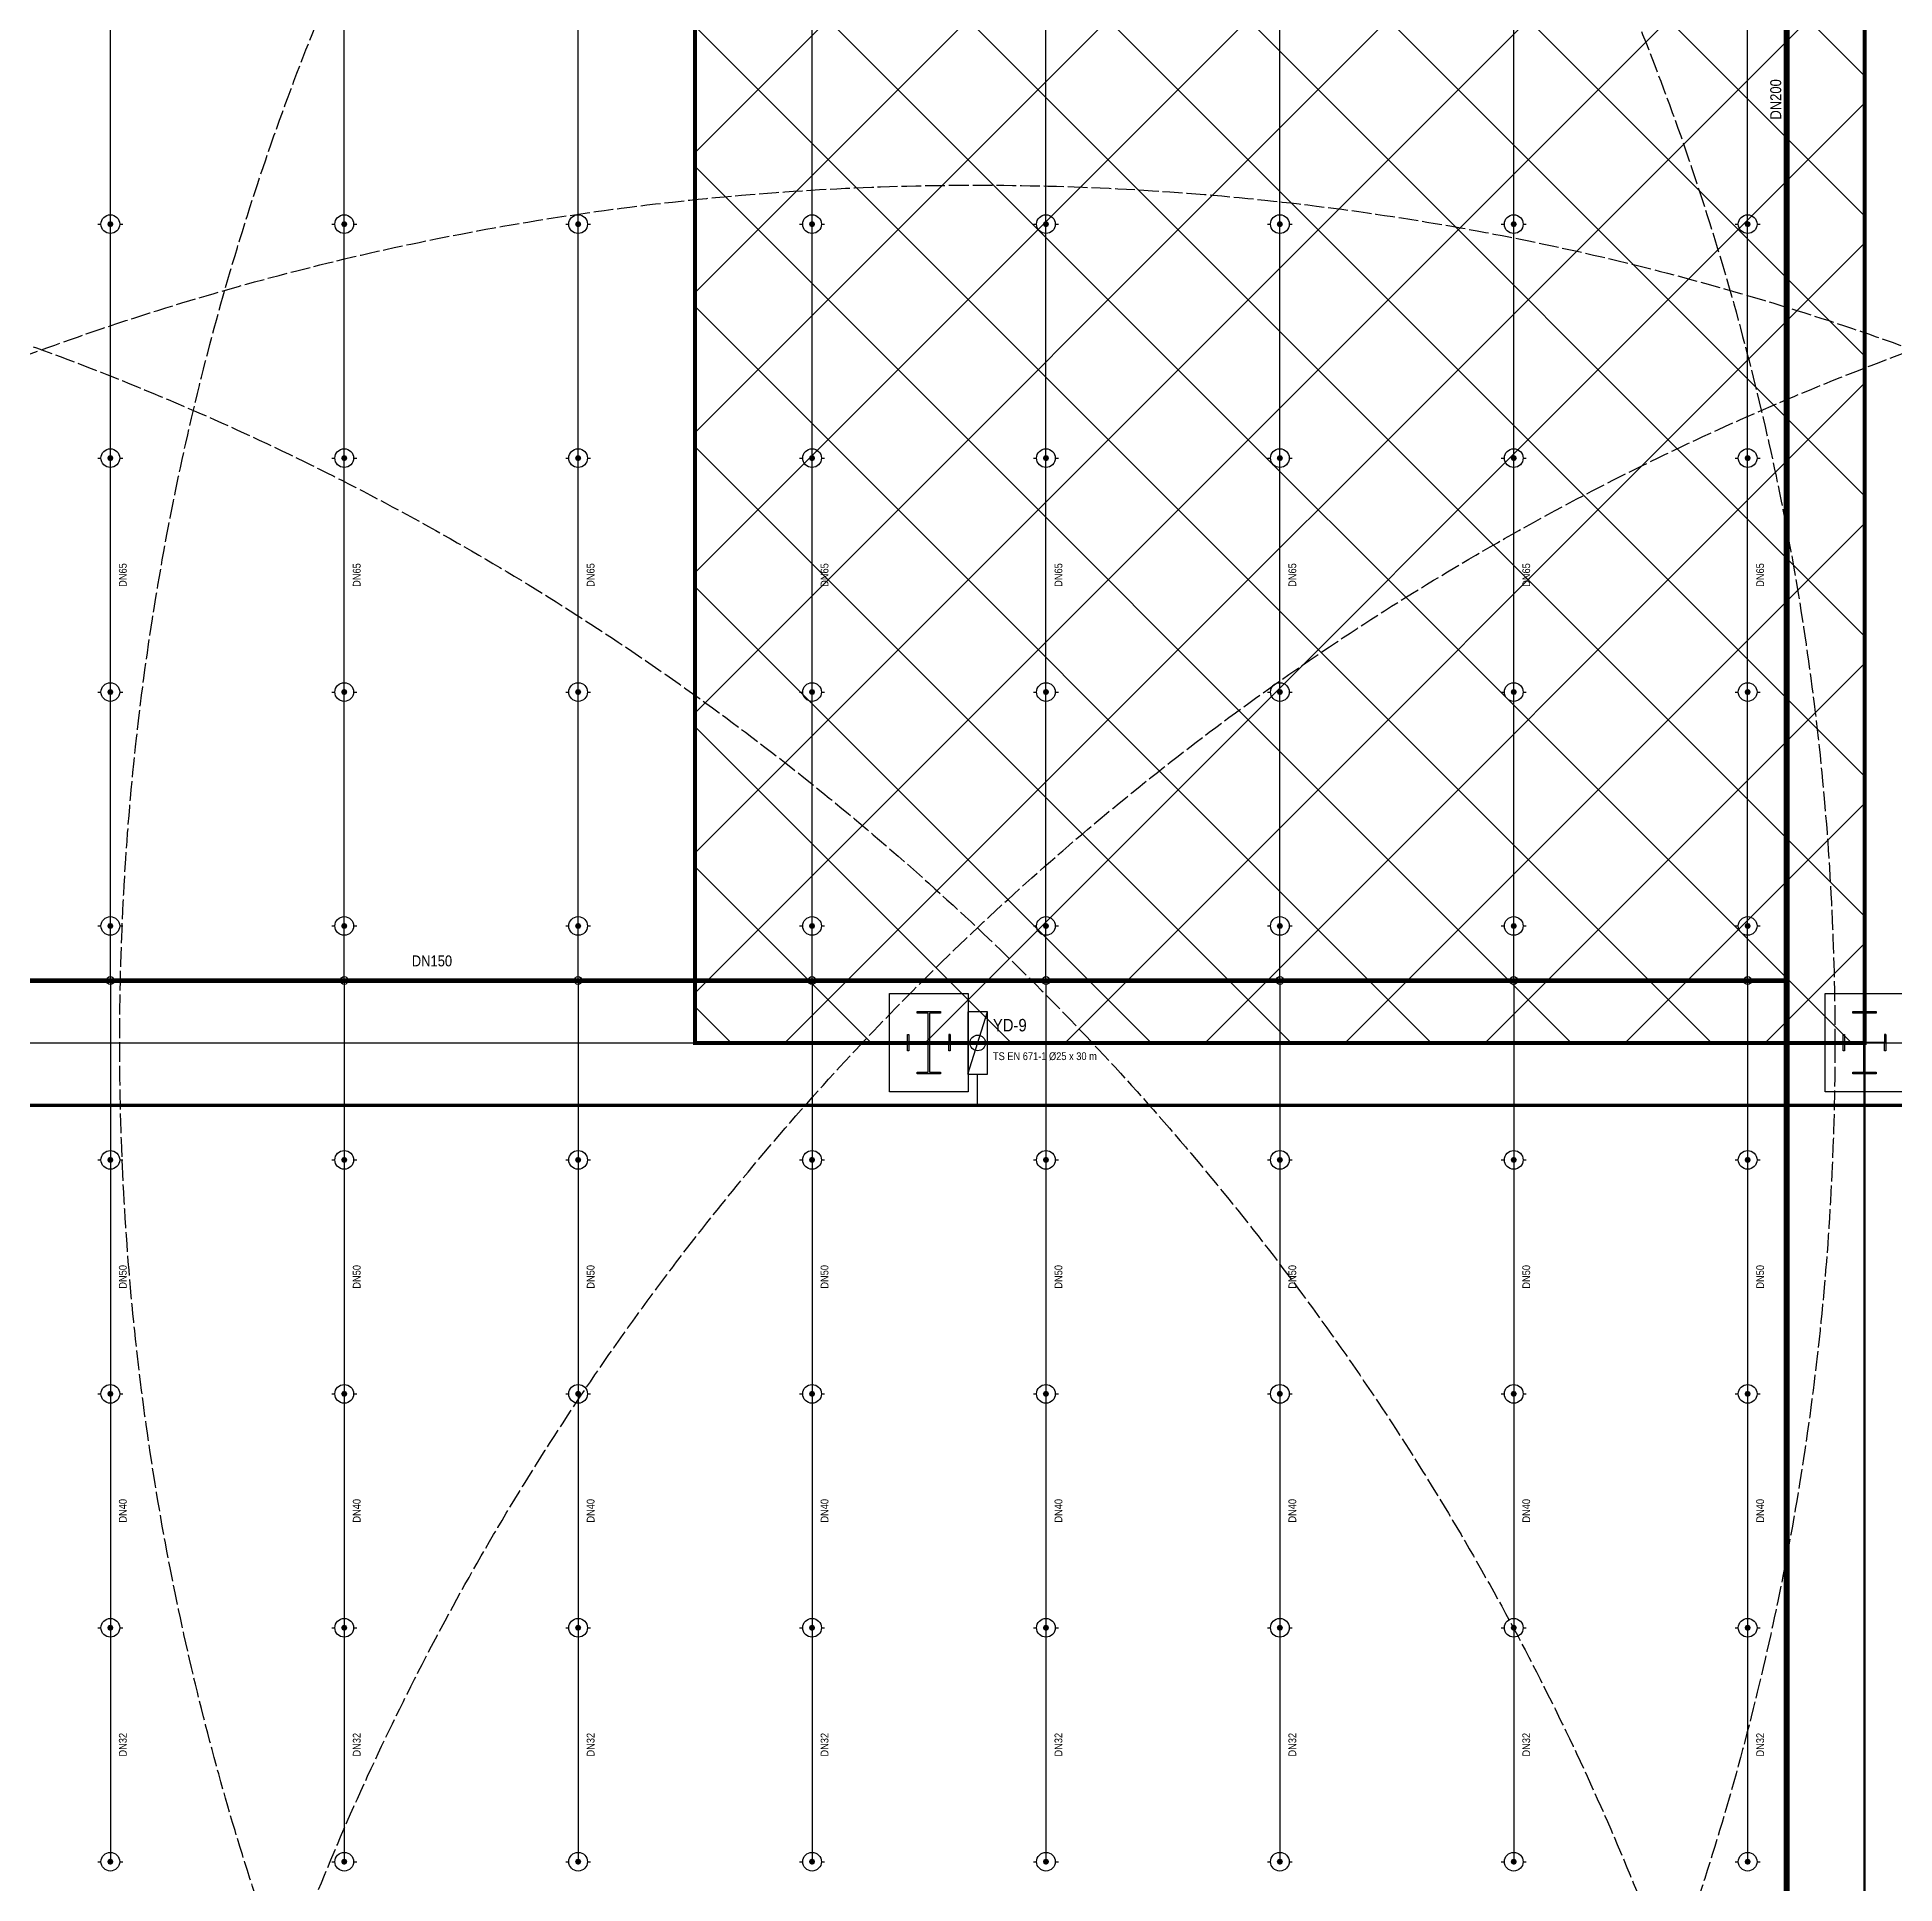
# Model space of a CAD drawing. Header units: centimetres. Extents: x 183171 to 202211, y -17274 to 19108.
# Drawn here: x 190265 to 192648, y 11978 to 14346 of the extents above; entities that cross this region are included whole.
import ezdxf
from ezdxf.enums import TextEntityAlignment as Align

# ---------------------------------------------------------------- set-up
doc = ezdxf.new("R2010")
doc.units = ezdxf.units.CM
doc.header["$LTSCALE"] = 20
doc.linetypes.add('DASHDOT', pattern=[3.556, 2.54, -0.508, 0, -0.508])
doc.linetypes.add('DASHED', pattern=[1.524, 1.27, -0.254])
for name, color, linetype in [('ROTAS-MIMARI', 8, 'CONTINUOUS'), ('ROTAS-MIMARI-AKS', 8, 'CONTINUOUS'), ('ROTAS-MIMARI-KOLON', 8, 'CONTINUOUS'), ('ROTAS-YANGIN-ALAN', 6, 'CONTINUOUS'), ('ROTAS-YANGIN-BASLIK', 1, 'CONTINUOUS'), ('ROTAS-YANGIN-CAP', 2, 'CONTINUOUS'), ('ROTAS-YANGIN-DOLAP', 30, 'CONTINUOUS'), ('ROTAS-YANGIN-DOLAP-BORU', 30, 'CONTINUOUS'), ('ROTAS-YANGIN-DOLAP-ETKI', 9, 'DASHED'), ('ROTAS-YANGIN-SPR-ANA', 1, 'CONTINUOUS'), ('ROTAS-YANGIN-SPR-BORU', 1, 'CONTINUOUS'), ('ROTAS-YANGIN-ZON', 3, 'DASHDOT')]:
    doc.layers.add(name, color=color, linetype=linetype)
doc.styles.add('ROTAS', font='arial.ttf')

# ---------------------------------------------------------------- blocks, each defined once
blk = doc.blocks.new('ROTAS-SMB-SPR-DIK')
h = blk.add_hatch(color=256)
h.dxf.hatch_style = 1
h.paths.add_polyline_path([(4, 0), (2.8, 2.8), (0, 4), (-2.8, 2.8), (-4, 0), (-2.8, -2.8), (0, -4), (2.8, -2.8)])
for p, q in [((-16, 0), (-12, 0)), ((12, 0), (16, 0))]:
    blk.add_line(p, q)
blk.add_circle((0, 0), 12)
blk = doc.blocks.new('ROTAS-SMB-DOLAP-PLAN')
blk.add_line((0, -40), (25, 40))
blk.add_lwpolyline([(0, -40), (25, -40), (25, 40), (0, 40)], close=True)
blk.add_circle((12.5, 0), 10)

msp = doc.modelspace()

# ---------------------------------------------------------------- hatches: boundary and pattern name
at = {"layer": 'ROTAS-YANGIN-ALAN'}
h = msp.add_hatch(dxfattribs=at)
h.set_pattern_fill('ANSI37', scale=40)
h.paths.add_polyline_path([(191109, 13056), (192609, 13056), (192609, 15156), (191109, 15156)])

# ---------------------------------------------------------------- linework, layer by layer
at = {"layer": 'ROTAS-MIMARI'}
for points in [[(191358.3, 13119.3), (191459.3, 13119.3), (191459.3, 12993.3), (191358.3, 12993.3), (191358.3, 13119.3)], [(192558.3, 13119.3), (192659.3, 13119.3), (192659.3, 12993.3), (192558.3, 12993.3), (192558.3, 13119.3)]]:
    msp.add_lwpolyline(points, dxfattribs=at)
at = {"layer": 'ROTAS-MIMARI-AKS'}
msp.add_lwpolyline([(184958.8, 13056.3), (200258.8, 13056.3)], dxfattribs=at)
at = {"layer": 'ROTAS-MIMARI-KOLON'}
for points in [[(191393.8, 13094.3), (191393.8, 13096.3)], [(191393.8, 13096.3), (191423.8, 13096.3)], [(191408, 13094.3), (191393.8, 13094.3)], [(191408, 13018.3), (191408, 13094.3)], [(191423.8, 13094.3), (191409.5, 13094.3)], [(191409.5, 13094.3), (191409.5, 13018.3)], [(191423.8, 13096.3), (191423.8, 13094.3)], [(192593.8, 13094.3), (192593.8, 13096.3)], [(192593.8, 13096.3), (192623.8, 13096.3)], [(192608, 13094.3), (192593.8, 13094.3)], [(192608, 13018.3), (192608, 13094.3)], [(192623.8, 13094.3), (192609.5, 13094.3)], [(192609.5, 13094.3), (192609.5, 13018.3)], [(192623.8, 13096.3), (192623.8, 13094.3)], [(191381.3, 13045.8), (191381.3, 13066.8)], [(191381.3, 13066.8), (191383, 13066.8)], [(191383, 13066.8), (191383, 13056.8)], [(191436.3, 13066.8), (191434.6, 13066.8)], [(191434.6, 13066.8), (191434.6, 13056.8)], [(191436.3, 13066.8), (191436.3, 13045.8)], [(192581.3, 13045.8), (192581.3, 13066.8)], [(192581.3, 13066.8), (192583, 13066.8)], [(192583, 13066.8), (192583, 13056.8)], [(192636.3, 13066.8), (192634.6, 13066.8)], [(192634.6, 13066.8), (192634.6, 13056.8)], [(192636.3, 13066.8), (192636.3, 13045.8)], [(191383, 13045.8), (191381.3, 13045.8)], [(191383, 13056.8), (191434.6, 13056.8)], [(191434.6, 13055.7), (191383, 13055.7)], [(191383, 13055.7), (191383, 13045.8)], [(191434.6, 13045.8), (191434.6, 13055.7)], [(191436.3, 13045.8), (191434.6, 13045.8)], [(192583, 13045.8), (192581.3, 13045.8)], [(192583, 13056.8), (192634.6, 13056.8)], [(192634.6, 13055.7), (192583, 13055.7)], [(192583, 13055.7), (192583, 13045.8)], [(192634.6, 13045.8), (192634.6, 13055.7)], [(192636.3, 13045.8), (192634.6, 13045.8)], [(191393.8, 13016.3), (191393.8, 13018.3)], [(191393.8, 13018.3), (191408, 13018.3)], [(191423.8, 13016.3), (191393.8, 13016.3)], [(191409.5, 13018.3), (191423.8, 13018.3)], [(191423.8, 13018.3), (191423.8, 13016.3)], [(192593.8, 13016.3), (192593.8, 13018.3)], [(192593.8, 13018.3), (192608, 13018.3)], [(192623.8, 13016.3), (192593.8, 13016.3)], [(192609.5, 13018.3), (192623.8, 13018.3)], [(192623.8, 13018.3), (192623.8, 13016.3)]]:
    msp.add_lwpolyline(points, dxfattribs=at)
at = {"layer": 'ROTAS-YANGIN-ALAN', "const_width": 5}
msp.add_lwpolyline([(191109, 13056), (192609, 13056), (192609, 15156), (191109, 15156)], close=True, dxfattribs=at)
at = {"layer": 'ROTAS-YANGIN-DOLAP-BORU'}
for points, const_width in [([(191471, 12976), (191471, 13016)], 2), ([(184609, 12976), (198639, 12976)], 4)]:
    msp.add_lwpolyline(points, dxfattribs=dict(at, const_width=const_width))
at = {"layer": 'ROTAS-YANGIN-DOLAP-ETKI'}
for centre in [(189071, 13056), (191471, 13056), (193871, 13056), (189071, 10656), (191471, 10656), (193871, 10656)]:
    msp.add_circle(centre, 3500, dxfattribs=at)
at = {"layer": 'ROTAS-YANGIN-SPR-ANA'}
for points, const_width in [([(192509, 15396), (192509, 10736)], 8), ([(192509, 13136), (185559, 13136)], 6)]:
    msp.add_lwpolyline(points, dxfattribs=dict(at, const_width=const_width))
for centre in [(190359, 13136), (190659, 13136), (190959, 13136), (191259, 13136), (191559, 13136), (191859, 13136), (192159, 13136), (192459, 13136)]:
    msp.add_circle(centre, 5, dxfattribs=at)
at = {"layer": 'ROTAS-YANGIN-SPR-BORU'}
for p, q in [((190359, 14106), (190359, 14406)), ((190659, 14106), (190659, 14406)), ((190959, 14106), (190959, 14406)), ((191259, 14106), (191259, 14406)), ((191559, 14106), (191559, 14406)), ((191859, 14106), (191859, 14406)), ((192159, 14106), (192159, 14406)), ((192459, 14106), (192459, 14406)), ((190359, 13806), (190359, 14106)), ((190659, 13806), (190659, 14106)), ((190959, 13806), (190959, 14106)), ((191259, 13806), (191259, 14106)), ((191559, 13806), (191559, 14106)), ((191859, 13806), (191859, 14106)), ((192159, 13806), (192159, 14106)), ((192459, 13806), (192459, 14106)), ((190359, 13506), (190359, 13806)), ((190659, 13506), (190659, 13806)), ((190959, 13506), (190959, 13806)), ((191259, 13506), (191259, 13806)), ((191559, 13506), (191559, 13806)), ((191859, 13506), (191859, 13806)), ((192159, 13506), (192159, 13806)), ((192459, 13506), (192459, 13806)), ((190359, 13206), (190359, 13506)), ((190659, 13206), (190659, 13506)), ((190959, 13206), (190959, 13506)), ((191259, 13206), (191259, 13506)), ((191559, 13206), (191559, 13506)), ((191859, 13206), (191859, 13506)), ((192159, 13206), (192159, 13506)), ((192459, 13206), (192459, 13506)), ((190359, 13136), (190359, 13206)), ((190659, 13136), (190659, 13206)), ((190959, 13136), (190959, 13206)), ((191259, 13136), (191259, 13206)), ((191559, 13136), (191559, 13206)), ((191859, 13136), (191859, 13206)), ((192159, 13136), (192159, 13206)), ((192459, 13136), (192459, 13206)), ((190359, 13136), (190359, 12906)), ((190659, 13136), (190659, 12906)), ((190959, 13136), (190959, 12906)), ((191259, 13136), (191259, 12906)), ((191559, 13136), (191559, 12906)), ((191859, 13136), (191859, 12906)), ((192159, 13136), (192159, 12906)), ((192459, 13136), (192459, 12906)), ((190359, 12906), (190359, 12606)), ((190659, 12906), (190659, 12606)), ((190959, 12906), (190959, 12606)), ((191259, 12906), (191259, 12606)), ((191559, 12906), (191559, 12606)), ((191859, 12906), (191859, 12606)), ((192159, 12906), (192159, 12606)), ((192459, 12906), (192459, 12606)), ((190359, 12606), (190359, 12306)), ((190659, 12606), (190659, 12306)), ((190959, 12606), (190959, 12306)), ((191259, 12606), (191259, 12306)), ((191559, 12606), (191559, 12306)), ((191859, 12606), (191859, 12306)), ((192159, 12606), (192159, 12306)), ((192459, 12606), (192459, 12306)), ((190359, 12306), (190359, 12006)), ((190659, 12306), (190659, 12006)), ((190959, 12306), (190959, 12006)), ((191259, 12306), (191259, 12006)), ((191559, 12306), (191559, 12006)), ((191859, 12306), (191859, 12006)), ((192159, 12306), (192159, 12006)), ((192459, 12306), (192459, 12006))]:
    msp.add_line(p, q, dxfattribs=at)
at = {"layer": 'ROTAS-YANGIN-ZON', "const_width": 3}
msp.add_lwpolyline([(192609, 8136), (192609, 15576)], dxfattribs=at)

# ---------------------------------------------------------------- block references
at = {"layer": 'ROTAS-YANGIN-BASLIK'}
for p in [(190359, 14106), (190659, 14106), (190959, 14106), (191259, 14106), (191559, 14106), (191859, 14106), (192159, 14106), (192459, 14106), (190359, 13806), (190659, 13806), (190959, 13806), (191259, 13806), (191559, 13806), (191859, 13806), (192159, 13806), (192459, 13806), (190359, 13506), (190659, 13506), (190959, 13506), (191259, 13506), (191559, 13506), (191859, 13506), (192159, 13506), (192459, 13506), (190359, 13206), (190659, 13206), (190959, 13206), (191259, 13206), (191559, 13206), (191859, 13206), (192159, 13206), (192459, 13206), (190359, 12906), (190659, 12906), (190959, 12906), (191259, 12906), (191559, 12906), (191859, 12906), (192159, 12906), (192459, 12906), (190359, 12606), (190659, 12606), (190959, 12606), (191259, 12606), (191559, 12606), (191859, 12606), (192159, 12606), (192459, 12606), (190359, 12306), (190659, 12306), (190959, 12306), (191259, 12306), (191559, 12306), (191859, 12306), (192159, 12306), (192459, 12306), (190359, 12006), (190659, 12006), (190959, 12006), (191259, 12006), (191559, 12006), (191859, 12006), (192159, 12006), (192459, 12006)]:
    msp.add_blockref('ROTAS-SMB-SPR-DIK', p, dxfattribs=at)
at = {"layer": 'ROTAS-YANGIN-DOLAP'}
msp.add_blockref('ROTAS-SMB-DOLAP-PLAN', (191459, 13056), dxfattribs=at)

# ---------------------------------------------------------------- texts
at = {"layer": 'ROTAS-YANGIN-CAP', "style": 'ROTAS', "width": 0.85}
for s, height, p in [('DN200', 14, (192495, 14266)), ('DN65', 10, (190375, 13656)), ('DN65', 10, (190675, 13656)), ('DN65', 10, (190975, 13656)), ('DN65', 10, (191275, 13656)), ('DN65', 10, (191575, 13656)), ('DN65', 10, (191875, 13656)), ('DN65', 10, (192175, 13656)), ('DN65', 10, (192475, 13656)), ('DN50', 10, (190375, 12756)), ('DN50', 10, (190675, 12756)), ('DN50', 10, (190975, 12756)), ('DN50', 10, (191275, 12756)), ('DN50', 10, (191575, 12756)), ('DN50', 10, (191875, 12756)), ('DN50', 10, (192175, 12756)), ('DN50', 10, (192475, 12756)), ('DN40', 10, (190375, 12456)), ('DN40', 10, (190675, 12456)), ('DN40', 10, (190975, 12456)), ('DN40', 10, (191275, 12456)), ('DN40', 10, (191575, 12456)), ('DN40', 10, (191875, 12456)), ('DN40', 10, (192175, 12456)), ('DN40', 10, (192475, 12456)), ('DN32', 10, (190375, 12156)), ('DN32', 10, (190675, 12156)), ('DN32', 10, (190975, 12156)), ('DN32', 10, (191275, 12156)), ('DN32', 10, (191575, 12156)), ('DN32', 10, (191875, 12156)), ('DN32', 10, (192175, 12156)), ('DN32', 10, (192475, 12156))]:
    msp.add_text(s, height=height, rotation=90, dxfattribs=at).set_placement(p, align=Align.MIDDLE_CENTER)
msp.add_text('DN150', height=14, dxfattribs=at).set_placement((190771.5, 13150), align=Align.BOTTOM_CENTER)
at = {"layer": 'ROTAS-YANGIN-DOLAP', "style": 'ROTAS', "width": 0.85}
msp.add_text('YD-9', height=16, dxfattribs=at).set_placement((191491, 13066), align=Align.BOTTOM_LEFT)
msp.add_text('TS EN 671-1 Ø25 x 30 m', height=10, dxfattribs=at).set_placement((191491, 13044), align=Align.TOP_LEFT)

doc.saveas('drawing.dxf')
